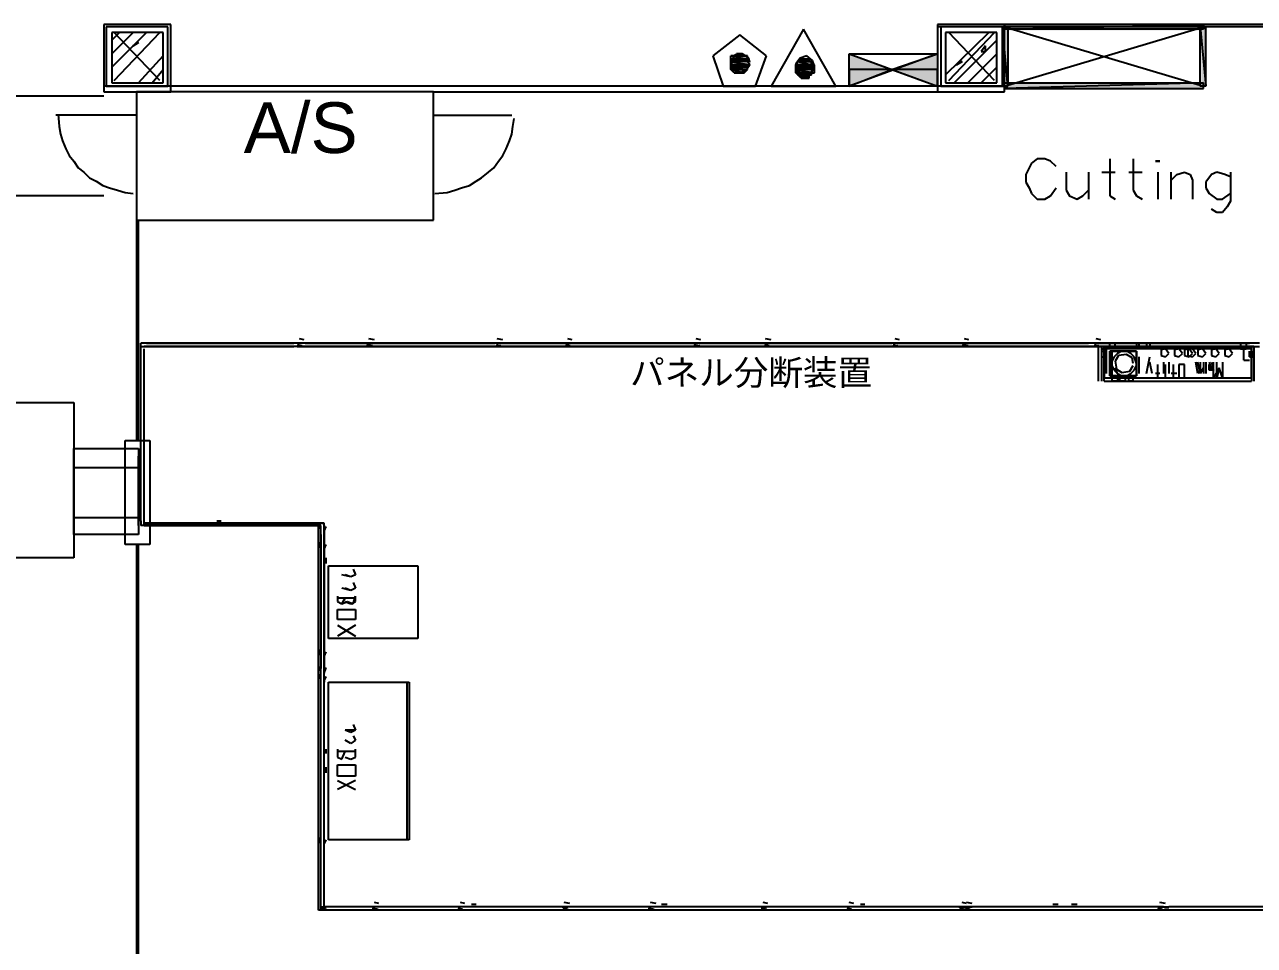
# Model space of a CAD drawing. Header units: millimetres. Extents: x 5 to 415, y 48 to 251.
# Drawn here: x 326.74 to 346.15, y 198.41 to 212.94 of the extents above; entities that cross this region are included whole.
import ezdxf

# ---------------------------------------------------------------- set-up
doc = ezdxf.new("R2010")
doc.units = ezdxf.units.MM
for name, color, linetype in [('H', 7, 'Continuous'), ('P', 7, 'Continuous'), ('T', 7, 'Continuous')]:
    doc.layers.add(name, color=color, linetype=linetype)

msp = doc.modelspace()

# ---------------------------------------------------------------- hatches: boundary and pattern name
at = {"layer": 'H', "linetype": 'Continuous'}
for points in [[(342.177, 211.967), (342.177, 212.901), (342.265, 212.901), (342.265, 211.967), (342.177, 211.967)], [(342.23, 212.848), (342.23, 212.937), (345.352, 212.937), (345.352, 212.848), (342.23, 212.848)], [(345.317, 211.967), (345.317, 212.901), (345.405, 212.901), (345.405, 211.967), (345.317, 211.967)], [(337.908, 212.39), (337.908, 212.425), (338.155, 212.425), (338.155, 212.39), (337.908, 212.39)], [(337.908, 212.337), (337.908, 212.39), (338.155, 212.39), (338.155, 212.337), (337.908, 212.337)], [(337.996, 212.425), (337.996, 212.478), (338.067, 212.478), (338.12, 212.425), (337.996, 212.425)], [(338.967, 212.337), (339.002, 212.39), (339.125, 212.39), (339.125, 212.337), (338.967, 212.337)], [(339.76, 211.967), (339.76, 212.478), (340.448, 212.213), (339.76, 211.967)], [(341.171, 211.967), (340.448, 212.213), (341.171, 212.478), (341.171, 211.967)], [(337.908, 212.302), (337.908, 212.337), (338.155, 212.337), (338.208, 212.302), (337.908, 212.302)], [(337.908, 212.266), (337.908, 212.302), (338.155, 212.302), (338.155, 212.266), (337.908, 212.266)], [(337.908, 212.213), (337.908, 212.266), (338.155, 212.266), (338.155, 212.213), (337.908, 212.213)], [(337.943, 212.178), (337.908, 212.213), (338.155, 212.213), (338.12, 212.178), (337.943, 212.178)], [(338.914, 212.302), (338.967, 212.337), (339.178, 212.337), (339.178, 212.302), (338.914, 212.302)], [(338.914, 212.266), (338.914, 212.302), (339.213, 212.302), (339.213, 212.266), (338.914, 212.266)], [(338.914, 212.213), (338.914, 212.266), (339.213, 212.266), (339.213, 212.213), (338.914, 212.213)], [(338.914, 212.178), (338.914, 212.213), (339.213, 212.213), (339.213, 212.178), (338.914, 212.178)], [(338.967, 212.125), (338.914, 212.178), (339.178, 212.178), (339.178, 212.125), (338.967, 212.125)], [(339.002, 212.09), (338.967, 212.125), (339.125, 212.125), (339.125, 212.09), (339.002, 212.09)], [(342.23, 211.914), (342.23, 212.002), (345.352, 212.002), (345.352, 211.914), (342.23, 211.914)]]:
    msp.add_hatch(color=256, dxfattribs=at).paths.add_polyline_path(points)

# ---------------------------------------------------------------- linework, layer by layer
at = {"layer": 'P'}
for points in [[(327.995, 212.937), (327.995, 211.878)], [(329.053, 212.937), (327.995, 212.937)], [(328.03, 212.901), (328.03, 211.967)], [(329.001, 212.901), (328.03, 212.901)], [(328.119, 212.69), (328.242, 212.813)], [(328.119, 212.478), (328.454, 212.813)], [(328.119, 212.266), (328.665, 212.813)], [(328.93, 212.813), (328.119, 212.813)], [(328.119, 212.813), (328.119, 212.019)], [(328.877, 212.055), (328.154, 212.813)], [(328.154, 212.055), (328.877, 212.813)], [(328.93, 212.019), (328.93, 212.813)], [(329.001, 211.967), (329.001, 212.901)], [(329.053, 211.878), (329.053, 212.937)], [(338.032, 212.778), (337.608, 212.443)], [(338.455, 212.443), (338.032, 212.778)], [(339.037, 212.866), (338.526, 211.967)], [(339.549, 211.967), (339.037, 212.866)], [(341.154, 212.937), (341.154, 211.878)], [(342.212, 212.937), (341.154, 212.937)], [(348.315, 212.937), (341.154, 212.937)], [(348.315, 212.901), (341.154, 212.901)], [(341.207, 212.901), (341.207, 211.967)], [(342.177, 212.901), (341.207, 212.901)], [(341.277, 212.143), (341.965, 212.813)], [(342.089, 212.813), (341.277, 212.813)], [(341.277, 212.813), (341.277, 212.019)], [(342.053, 212.055), (341.33, 212.813)], [(341.33, 212.055), (342.053, 212.813)], [(342.089, 212.019), (342.089, 212.813)], [(342.177, 211.967), (342.177, 212.901)], [(342.265, 211.967), (342.177, 212.901)], [(342.177, 212.901), (342.177, 211.967)], [(342.265, 211.967), (342.177, 212.901)], [(342.177, 212.901), (342.265, 212.901)], [(342.212, 211.878), (342.212, 212.937)], [(342.212, 212.937), (342.212, 212.866)], [(342.212, 212.866), (345.352, 212.937)], [(345.352, 212.937), (342.212, 212.937)], [(342.212, 212.866), (345.352, 212.937)], [(342.212, 212.901), (345.352, 211.967)], [(342.212, 211.967), (345.352, 212.901)], [(345.352, 212.866), (342.212, 212.866)], [(342.265, 212.901), (342.265, 211.967)], [(345.387, 212.901), (345.299, 212.901)], [(345.299, 212.901), (345.387, 211.967)], [(345.299, 212.901), (345.387, 211.967)], [(345.299, 211.967), (345.299, 212.901)], [(345.352, 212.937), (345.352, 212.866)], [(345.387, 211.967), (345.387, 212.901)], [(328.542, 212.654), (328.454, 212.602)], [(328.454, 212.602), (328.542, 212.654)], [(341.418, 212.019), (342.089, 212.69)], [(341.912, 212.602), (341.842, 212.513)], [(341.912, 212.513), (341.912, 212.602)], [(328.542, 212.019), (328.93, 212.443)], [(337.608, 212.443), (337.767, 211.967)], [(337.961, 212.46), (337.891, 212.355)], [(338.155, 212.443), (337.891, 212.443)], [(337.891, 212.443), (337.943, 212.443)], [(338.155, 212.443), (337.891, 212.443)], [(337.891, 212.443), (338.155, 212.39)], [(337.891, 212.443), (338.155, 212.39)], [(337.891, 212.39), (337.891, 212.443)], [(338.155, 212.39), (337.891, 212.39)], [(338.155, 212.39), (337.891, 212.39)], [(337.891, 212.39), (338.155, 212.39)], [(337.891, 212.39), (338.155, 212.39)], [(338.155, 212.39), (337.891, 212.39)], [(338.155, 212.39), (337.891, 212.39)], [(337.891, 212.39), (338.155, 212.355)], [(337.891, 212.39), (338.155, 212.355)], [(337.891, 212.355), (337.891, 212.39)], [(337.979, 212.443), (337.943, 212.443)], [(337.943, 212.443), (338.102, 212.443)], [(338.102, 212.443), (337.943, 212.443)], [(337.943, 212.443), (338.155, 212.443)], [(337.943, 212.443), (338.155, 212.443)], [(338.067, 212.478), (337.961, 212.46)], [(338.032, 212.478), (337.979, 212.478)], [(337.979, 212.478), (338.032, 212.478)], [(338.067, 212.478), (337.979, 212.478)], [(337.979, 212.478), (338.102, 212.443)], [(337.979, 212.478), (338.102, 212.443)], [(337.979, 212.443), (337.979, 212.478)], [(338.102, 212.443), (337.979, 212.443)], [(338.102, 212.443), (337.979, 212.443)], [(337.979, 212.443), (338.102, 212.443)], [(338.102, 212.443), (337.979, 212.443)], [(338.173, 212.408), (338.067, 212.478)], [(338.067, 212.478), (338.067, 212.478)], [(338.067, 212.478), (338.067, 212.478)], [(338.102, 212.443), (338.067, 212.478)], [(338.102, 212.443), (338.102, 212.443)], [(338.155, 212.443), (338.102, 212.443)], [(338.155, 212.39), (338.155, 212.443)], [(338.155, 212.39), (338.155, 212.39)], [(338.155, 212.39), (338.155, 212.39)], [(338.155, 212.355), (338.155, 212.39)], [(338.19, 212.337), (338.173, 212.408)], [(338.279, 211.967), (338.455, 212.443)], [(338.984, 212.408), (338.914, 212.319)], [(338.949, 212.355), (339.002, 212.39)], [(339.09, 212.443), (338.984, 212.408)], [(339.037, 212.39), (339.002, 212.39)], [(339.002, 212.39), (339.037, 212.39)], [(339.125, 212.39), (339.002, 212.39)], [(339.002, 212.39), (339.125, 212.39)], [(339.125, 212.39), (339.002, 212.39)], [(339.002, 212.39), (339.09, 212.39)], [(339.125, 212.39), (339.002, 212.39)], [(339.002, 212.39), (339.125, 212.355)], [(339.002, 212.39), (339.125, 212.355)], [(339.178, 212.372), (339.09, 212.443)], [(339.09, 212.39), (339.09, 212.39)], [(339.09, 212.39), (339.09, 212.39)], [(339.09, 212.39), (339.125, 212.39)], [(339.125, 212.355), (339.125, 212.39)], [(339.213, 212.284), (339.178, 212.372)], [(339.76, 212.478), (340.431, 212.231)], [(339.76, 212.231), (339.76, 212.478)], [(339.76, 211.967), (339.76, 212.478)], [(339.76, 212.478), (341.154, 212.478)], [(339.76, 212.478), (341.154, 211.967)], [(341.154, 212.478), (339.76, 211.967)], [(340.431, 212.231), (341.154, 212.478)], [(341.154, 212.478), (341.154, 212.231)], [(341.154, 212.478), (341.154, 211.967)], [(341.63, 212.019), (342.089, 212.478)], [(341.842, 212.513), (341.912, 212.513)], [(328.754, 212.019), (328.93, 212.231)], [(337.891, 212.355), (337.926, 212.249)], [(338.155, 212.355), (337.891, 212.355)], [(338.155, 212.355), (337.891, 212.355)], [(337.891, 212.355), (338.19, 212.302)], [(337.891, 212.355), (338.19, 212.302)], [(337.891, 212.302), (337.891, 212.355)], [(338.19, 212.302), (337.891, 212.302)], [(338.155, 212.302), (337.891, 212.302)], [(337.891, 212.302), (338.155, 212.302)], [(338.155, 212.302), (337.891, 212.302)], [(337.891, 212.302), (338.19, 212.302)], [(338.155, 212.302), (337.891, 212.302)], [(337.891, 212.302), (338.155, 212.266)], [(337.891, 212.302), (338.155, 212.266)], [(337.891, 212.266), (337.891, 212.302)], [(338.155, 212.266), (337.891, 212.266)], [(338.155, 212.266), (337.891, 212.266)], [(337.891, 212.266), (338.155, 212.231)], [(337.891, 212.266), (338.155, 212.231)], [(337.891, 212.231), (337.891, 212.266)], [(338.155, 212.231), (337.891, 212.231)], [(338.155, 212.231), (337.891, 212.231)], [(337.891, 212.231), (338.155, 212.231)], [(337.891, 212.231), (338.155, 212.231)], [(338.155, 212.231), (337.891, 212.231)], [(338.155, 212.231), (337.891, 212.231)], [(337.891, 212.231), (338.102, 212.178)], [(337.891, 212.231), (338.102, 212.178)], [(337.943, 212.178), (337.891, 212.231)], [(337.926, 212.249), (338.014, 212.178)], [(338.102, 212.178), (337.943, 212.178)], [(338.102, 212.178), (337.943, 212.178)], [(337.943, 212.178), (337.979, 212.178)], [(337.943, 212.178), (338.102, 212.178)], [(338.102, 212.178), (337.943, 212.178)], [(337.979, 212.178), (338.102, 212.178)], [(338.067, 212.178), (337.979, 212.178)], [(337.979, 212.178), (338.067, 212.178)], [(338.067, 212.178), (337.979, 212.178)], [(337.979, 212.178), (338.102, 212.178)], [(338.032, 212.178), (337.979, 212.178)], [(337.979, 212.178), (338.032, 212.178)], [(338.014, 212.178), (338.12, 212.213)], [(338.032, 212.178), (338.067, 212.178)], [(338.067, 212.178), (338.032, 212.178)], [(338.102, 212.178), (338.067, 212.178)], [(338.102, 212.178), (338.155, 212.231)], [(338.102, 212.178), (338.102, 212.178)], [(338.12, 212.213), (338.19, 212.302)], [(338.19, 212.302), (338.155, 212.355)], [(338.19, 212.302), (338.155, 212.302)], [(338.155, 212.266), (338.155, 212.302)], [(338.155, 212.231), (338.155, 212.266)], [(338.155, 212.231), (338.155, 212.231)], [(338.155, 212.231), (338.155, 212.231)], [(338.914, 212.302), (338.949, 212.355)], [(338.914, 212.319), (338.931, 212.213)], [(339.161, 212.302), (338.914, 212.302)], [(339.213, 212.302), (338.914, 212.302)], [(338.914, 212.302), (339.213, 212.302)], [(339.213, 212.302), (338.914, 212.302)], [(338.914, 212.302), (339.161, 212.302)], [(339.213, 212.302), (338.914, 212.302)], [(338.914, 212.302), (339.213, 212.266)], [(338.914, 212.302), (339.213, 212.266)], [(338.914, 212.266), (338.914, 212.302)], [(339.213, 212.266), (338.914, 212.266)], [(339.213, 212.266), (338.914, 212.266)], [(338.914, 212.266), (339.213, 212.266)], [(338.914, 212.266), (339.213, 212.266)], [(339.213, 212.266), (338.914, 212.266)], [(339.213, 212.266), (338.914, 212.266)], [(338.914, 212.266), (339.213, 212.231)], [(338.914, 212.266), (339.213, 212.231)], [(338.914, 212.231), (338.914, 212.266)], [(339.213, 212.231), (338.914, 212.231)], [(339.213, 212.231), (338.914, 212.231)], [(338.914, 212.231), (339.213, 212.178)], [(338.914, 212.231), (339.213, 212.178)], [(338.914, 212.178), (338.914, 212.231)], [(339.213, 212.178), (338.914, 212.178)], [(339.161, 212.178), (338.914, 212.178)], [(338.914, 212.178), (339.161, 212.178)], [(339.161, 212.178), (338.914, 212.178)], [(338.914, 212.178), (339.213, 212.178)], [(339.161, 212.178), (338.914, 212.178)], [(338.914, 212.178), (339.161, 212.143)], [(338.914, 212.178), (339.161, 212.143)], [(338.949, 212.143), (338.914, 212.178)], [(338.931, 212.213), (339.037, 212.143)], [(339.125, 212.355), (338.949, 212.355)], [(339.161, 212.355), (338.949, 212.355)], [(338.949, 212.355), (339.161, 212.355)], [(339.161, 212.355), (338.949, 212.355)], [(338.949, 212.355), (339.125, 212.355)], [(339.161, 212.355), (338.949, 212.355)], [(338.949, 212.355), (339.161, 212.302)], [(338.949, 212.355), (339.161, 212.302)], [(339.125, 212.355), (339.161, 212.355)], [(339.143, 212.161), (339.213, 212.266)], [(339.161, 212.302), (339.161, 212.355)], [(339.161, 212.302), (339.213, 212.302)], [(339.213, 212.178), (339.161, 212.178)], [(339.161, 212.143), (339.161, 212.178)], [(339.213, 212.266), (339.213, 212.302)], [(339.213, 212.266), (339.213, 212.266)], [(339.213, 212.266), (339.213, 212.266)], [(339.213, 212.231), (339.213, 212.266)], [(339.213, 212.178), (339.213, 212.231)], [(340.431, 212.231), (339.76, 212.231)], [(340.431, 212.231), (339.76, 212.231)], [(339.76, 212.231), (339.76, 211.967)], [(339.76, 211.967), (340.431, 212.231)], [(341.154, 212.231), (340.431, 212.231)], [(341.154, 212.231), (340.431, 212.231)], [(340.431, 212.231), (341.154, 211.967)], [(341.154, 211.967), (341.154, 212.231)], [(341.542, 212.355), (341.454, 212.302)], [(341.454, 212.302), (341.542, 212.355)], [(341.842, 212.019), (342.089, 212.266)], [(328.119, 212.019), (328.93, 212.019)], [(339.161, 212.143), (338.949, 212.143)], [(339.125, 212.143), (338.949, 212.143)], [(338.949, 212.143), (339.125, 212.143)], [(339.125, 212.143), (338.949, 212.143)], [(338.949, 212.143), (339.161, 212.143)], [(339.125, 212.143), (338.949, 212.143)], [(338.949, 212.143), (339.125, 212.09)], [(338.949, 212.143), (339.125, 212.09)], [(339.002, 212.09), (338.949, 212.143)], [(339.125, 212.09), (339.002, 212.09)], [(339.09, 212.09), (339.002, 212.09)], [(339.002, 212.09), (339.09, 212.09)], [(339.09, 212.09), (339.002, 212.09)], [(339.002, 212.09), (339.125, 212.09)], [(339.09, 212.09), (339.002, 212.09)], [(339.002, 212.09), (339.09, 212.09)], [(339.002, 212.09), (339.09, 212.09)], [(339.037, 212.09), (339.002, 212.09)], [(339.037, 212.143), (339.143, 212.161)], [(339.09, 212.09), (339.037, 212.09)], [(339.125, 212.09), (339.09, 212.09)], [(339.09, 212.09), (339.09, 212.09)], [(339.161, 212.143), (339.125, 212.143)], [(339.125, 212.09), (339.125, 212.143)], [(341.277, 212.019), (342.089, 212.019)], [(345.352, 212.019), (342.212, 211.931)], [(345.352, 212.019), (342.212, 211.931)], [(342.212, 211.931), (342.212, 212.019)], [(342.212, 212.019), (345.352, 212.019)], [(345.352, 211.931), (345.352, 212.019)], [(327.995, 211.808), (115.094, 211.808)], [(327.995, 211.967), (327.995, 211.878)], [(342.212, 211.967), (327.995, 211.967)], [(327.995, 211.878), (328.507, 211.878)], [(327.995, 211.878), (329.053, 211.878)], [(328.03, 211.967), (329.001, 211.967)], [(333.199, 211.878), (328.507, 211.878)], [(328.507, 211.878), (328.507, 209.85)], [(333.199, 211.878), (328.507, 211.878)], [(328.507, 211.878), (328.507, 209.85)], [(329.053, 211.878), (329.053, 211.967)], [(333.199, 211.878), (342.212, 211.878)], [(333.199, 209.85), (333.199, 211.878)], [(333.199, 209.85), (333.199, 211.878)], [(337.767, 211.967), (338.279, 211.967)], [(338.526, 211.967), (339.549, 211.967)], [(341.154, 211.967), (339.76, 211.967)], [(341.154, 211.878), (342.212, 211.878)], [(341.207, 211.967), (342.177, 211.967)], [(342.177, 211.967), (342.265, 211.967)], [(342.212, 211.931), (345.352, 211.931)], [(345.387, 211.967), (345.299, 211.967)], [(328.507, 211.508), (327.237, 211.508)], [(327.272, 211.526), (327.29, 211.332)], [(333.199, 211.508), (334.433, 211.508)], [(334.451, 211.332), (334.469, 211.455)], [(327.29, 211.332), (327.307, 211.208)], [(327.307, 211.208), (327.343, 211.102)], [(334.398, 211.102), (334.433, 211.208)], [(334.433, 211.208), (334.451, 211.332)], [(327.343, 211.102), (327.395, 210.979)], [(334.345, 210.979), (334.398, 211.102)], [(327.395, 210.979), (327.448, 210.873)], [(327.448, 210.873), (327.519, 210.785)], [(334.222, 210.785), (334.292, 210.873)], [(334.292, 210.873), (334.345, 210.979)], [(342.724, 210.82), (342.635, 210.749)], [(342.847, 210.82), (342.724, 210.82)], [(342.935, 210.785), (342.847, 210.82)], [(343.87, 210.82), (343.87, 210.326)], [(344.241, 210.82), (344.241, 210.326)], [(327.519, 210.785), (327.589, 210.679)], [(327.589, 210.679), (327.678, 210.608)], [(334.063, 210.608), (334.151, 210.679)], [(334.151, 210.679), (334.222, 210.785)], [(342.635, 210.749), (342.547, 210.573)], [(343.023, 210.697), (342.935, 210.785)], [(344.593, 210.785), (344.664, 210.785)], [(344.664, 210.785), (344.593, 210.785)], [(327.678, 210.608), (327.766, 210.52)], [(327.766, 210.52), (327.872, 210.467)], [(327.872, 210.467), (327.978, 210.397)], [(333.763, 210.397), (333.869, 210.467)], [(333.869, 210.467), (333.957, 210.52)], [(333.957, 210.52), (334.063, 210.608)], [(342.547, 210.573), (342.547, 210.45)], [(342.547, 210.45), (342.6, 210.361)], [(343.182, 210.608), (343.182, 210.326)], [(343.535, 210.608), (343.535, 210.185)], [(343.747, 210.608), (343.958, 210.608)], [(344.17, 210.608), (344.382, 210.608)], [(344.629, 210.608), (344.629, 210.185)], [(344.84, 210.185), (344.84, 210.608)], [(344.84, 210.485), (344.928, 210.573)], [(344.928, 210.573), (345.052, 210.608)], [(345.052, 210.608), (345.14, 210.573)], [(345.14, 210.573), (345.175, 210.485)], [(345.175, 210.485), (345.175, 210.185)], [(345.475, 210.573), (345.387, 210.45)], [(345.387, 210.45), (345.387, 210.361)], [(345.563, 210.608), (345.475, 210.573)], [(345.687, 210.573), (345.563, 210.608)], [(345.775, 210.538), (345.687, 210.573)], [(345.775, 210.608), (345.775, 210.15)], [(327.995, 210.238), (288.502, 210.238)], [(327.978, 210.397), (328.083, 210.361)], [(328.083, 210.361), (328.207, 210.326)], [(328.207, 210.326), (328.33, 210.291)], [(328.33, 210.291), (328.454, 210.273)], [(333.216, 210.273), (333.41, 210.291)], [(333.41, 210.291), (333.534, 210.326)], [(333.534, 210.326), (333.64, 210.361)], [(333.64, 210.361), (333.763, 210.397)], [(342.6, 210.361), (342.635, 210.273)], [(342.635, 210.273), (342.724, 210.185)], [(342.847, 210.185), (342.935, 210.238)], [(342.935, 210.238), (343.023, 210.361)], [(343.182, 210.326), (343.235, 210.238)], [(343.235, 210.238), (343.359, 210.185)], [(343.359, 210.185), (343.447, 210.238)], [(343.447, 210.238), (343.535, 210.326)], [(343.87, 210.326), (343.87, 210.238)], [(343.87, 210.238), (343.958, 210.185)], [(344.241, 210.326), (344.293, 210.238)], [(344.293, 210.238), (344.382, 210.185)], [(345.387, 210.361), (345.44, 210.273)], [(345.44, 210.273), (345.563, 210.185)], [(345.652, 210.185), (345.775, 210.273)], [(342.724, 210.185), (342.847, 210.185)], [(345.563, 210.185), (345.652, 210.185)], [(345.722, 210.062), (345.652, 209.973)], [(345.775, 210.15), (345.722, 210.062)], [(328.507, 209.85), (328.507, 206.375)], [(328.507, 209.85), (333.199, 209.85)], [(328.507, 209.85), (333.199, 209.85)], [(328.542, 206.375), (328.542, 209.85)], [(345.563, 209.973), (345.475, 210.026)], [(345.652, 209.973), (345.563, 209.973)], [(344.717, 207.91), (328.577, 207.91)], [(328.665, 207.91), (328.577, 207.91)], [(328.577, 207.821), (328.577, 207.91)], [(328.665, 207.91), (330.994, 207.91)], [(331.17, 207.91), (331.047, 207.91)], [(331.153, 207.963), (331.082, 207.98)], [(331.17, 207.91), (334.169, 207.91)], [(332.264, 207.963), (332.176, 207.98)], [(334.257, 207.91), (334.169, 207.91)], [(334.292, 207.963), (334.204, 207.98)], [(334.257, 207.91), (337.308, 207.91)], [(335.386, 207.963), (335.315, 207.98)], [(337.397, 207.91), (337.308, 207.91)], [(337.414, 207.963), (337.344, 207.98)], [(337.397, 207.91), (340.431, 207.91)], [(338.526, 207.963), (338.437, 207.98)], [(340.519, 207.91), (340.431, 207.91)], [(340.554, 207.963), (340.483, 207.98)], [(340.519, 207.91), (343.535, 207.91)], [(341.648, 207.963), (341.577, 207.98)], [(343.606, 207.91), (343.535, 207.91)], [(343.694, 207.91), (343.606, 207.91)], [(343.729, 207.963), (343.658, 207.98)], [(343.694, 207.91), (346.075, 207.91)], [(346.146, 207.91), (343.747, 207.91)], [(346.146, 207.91), (343.747, 207.91)], [(346.146, 207.91), (343.747, 207.91)], [(346.146, 207.91), (343.747, 207.91)], [(343.817, 207.91), (344.382, 207.91)], [(343.817, 207.91), (344.382, 207.91)], [(343.817, 207.91), (343.905, 207.91)], [(343.817, 207.91), (344.382, 207.91)], [(343.817, 207.91), (344.382, 207.91)], [(343.87, 207.821), (343.87, 207.91)], [(343.87, 207.821), (343.87, 207.91)], [(343.958, 207.91), (343.87, 207.91)], [(343.87, 207.821), (343.87, 207.91)], [(343.87, 207.821), (343.87, 207.91)], [(343.958, 207.91), (343.87, 207.91)], [(343.958, 207.91), (343.87, 207.91)], [(343.905, 207.91), (343.994, 207.91)], [(343.905, 207.91), (343.994, 207.91)], [(343.958, 207.821), (343.958, 207.91)], [(343.958, 207.821), (343.958, 207.91)], [(344.082, 207.91), (343.958, 207.91)], [(344.082, 207.91), (343.958, 207.91)], [(343.958, 207.821), (343.958, 207.91)], [(343.958, 207.821), (343.958, 207.91)], [(344.082, 207.91), (343.958, 207.91)], [(344.082, 207.91), (343.958, 207.91)], [(344.029, 207.91), (343.958, 207.91)], [(343.994, 207.91), (344.082, 207.91)], [(343.994, 207.91), (344.082, 207.91)], [(344.117, 207.91), (344.029, 207.91)], [(344.082, 207.91), (344.17, 207.91)], [(344.082, 207.91), (344.17, 207.91)], [(344.293, 207.91), (344.117, 207.91)], [(344.293, 207.91), (344.117, 207.91)], [(344.293, 207.91), (344.117, 207.91)], [(344.293, 207.91), (344.117, 207.91)], [(344.205, 207.91), (344.117, 207.91)], [(344.17, 207.91), (344.241, 207.91)], [(344.17, 207.91), (344.241, 207.91)], [(344.293, 207.91), (344.205, 207.91)], [(344.293, 207.91), (344.205, 207.91)], [(344.241, 207.91), (344.329, 207.91)], [(344.241, 207.91), (344.329, 207.91)], [(344.293, 207.91), (344.293, 207.821)], [(344.293, 207.91), (344.293, 207.821)], [(344.382, 207.91), (344.293, 207.91)], [(344.293, 207.91), (344.293, 207.821)], [(344.293, 207.91), (344.293, 207.821)], [(344.382, 207.91), (344.293, 207.91)], [(344.329, 207.91), (344.329, 207.821)], [(344.329, 207.91), (344.329, 207.821)], [(344.329, 207.91), (344.329, 207.821)], [(344.329, 207.91), (344.329, 207.821)], [(344.505, 207.91), (344.417, 207.91)], [(344.505, 207.91), (344.417, 207.91)], [(344.505, 207.91), (344.417, 207.91)], [(344.505, 207.91), (344.417, 207.91)], [(344.505, 207.91), (344.417, 207.91)], [(344.417, 207.91), (344.505, 207.91)], [(344.452, 207.91), (344.452, 207.821)], [(344.452, 207.91), (344.452, 207.821)], [(344.452, 207.91), (344.452, 207.821)], [(344.452, 207.91), (344.452, 207.821)], [(345.934, 207.91), (344.505, 207.91)], [(344.505, 207.91), (344.505, 207.821)], [(344.505, 207.91), (344.505, 207.821)], [(345.934, 207.91), (344.505, 207.91)], [(344.505, 207.91), (344.505, 207.821)], [(344.505, 207.91), (344.505, 207.821)], [(345.934, 207.91), (346.075, 207.91)], [(345.934, 207.91), (346.075, 207.91)], [(345.934, 207.91), (345.934, 207.821)], [(345.934, 207.91), (345.934, 207.821)], [(345.934, 207.91), (346.075, 207.91)], [(345.934, 207.91), (346.075, 207.91)], [(345.934, 207.91), (345.934, 207.821)], [(345.934, 207.91), (345.934, 207.821)], [(346.075, 207.91), (345.987, 207.91)], [(345.987, 207.91), (346.075, 207.91)], [(346.075, 207.91), (345.987, 207.91)], [(345.987, 207.91), (346.075, 207.91)], [(346.022, 207.91), (346.022, 207.821)], [(346.022, 207.91), (346.022, 207.821)], [(346.022, 207.91), (346.022, 207.821)], [(346.022, 207.91), (346.022, 207.821)], [(346.146, 207.91), (346.075, 207.91)], [(346.234, 207.91), (346.146, 207.91)], [(328.577, 207.857), (328.665, 207.857)], [(328.577, 205.105), (328.577, 207.821)], [(344.717, 207.857), (328.63, 207.857)], [(328.63, 205.105), (328.63, 207.821)], [(328.665, 207.857), (330.994, 207.857)], [(331.047, 207.892), (331.117, 207.874)], [(331.047, 207.857), (331.17, 207.857)], [(331.17, 207.857), (334.169, 207.857)], [(332.14, 207.892), (332.228, 207.874)], [(334.169, 207.857), (334.257, 207.857)], [(334.186, 207.892), (334.257, 207.874)], [(334.257, 207.857), (337.308, 207.857)], [(335.28, 207.892), (335.351, 207.874)], [(337.308, 207.892), (337.397, 207.874)], [(337.308, 207.857), (337.397, 207.857)], [(337.397, 207.857), (340.431, 207.857)], [(338.42, 207.892), (338.49, 207.874)], [(340.431, 207.857), (340.519, 207.857)], [(340.448, 207.892), (340.519, 207.874)], [(340.519, 207.857), (343.535, 207.857)], [(341.542, 207.892), (341.63, 207.874)], [(343.535, 207.857), (343.606, 207.857)], [(343.606, 207.857), (343.694, 207.857)], [(343.623, 207.892), (343.694, 207.874)], [(343.694, 207.857), (346.075, 207.857)], [(343.694, 207.31), (343.694, 207.857)], [(343.747, 207.31), (343.747, 207.857)], [(343.747, 207.31), (343.747, 207.857)], [(343.747, 207.31), (343.747, 207.857)], [(343.747, 207.31), (343.747, 207.857)], [(343.747, 207.31), (343.747, 207.857)], [(343.747, 207.31), (343.747, 207.857)], [(346.146, 207.857), (343.747, 207.857)], [(343.747, 207.31), (343.747, 207.857)], [(343.747, 207.31), (343.747, 207.857)], [(343.747, 207.31), (343.747, 207.857)], [(343.747, 207.31), (343.747, 207.857)], [(343.747, 207.31), (343.747, 207.857)], [(346.146, 207.857), (343.747, 207.857)], [(343.747, 207.821), (343.817, 207.821)], [(343.747, 207.821), (343.817, 207.821)], [(343.747, 207.821), (343.817, 207.821)], [(343.747, 207.821), (343.817, 207.821)], [(343.747, 207.821), (343.817, 207.821)], [(343.747, 207.821), (343.817, 207.821)], [(343.747, 207.821), (343.817, 207.821)], [(343.747, 207.821), (343.817, 207.821)], [(343.747, 207.786), (343.817, 207.786)], [(343.747, 207.786), (343.817, 207.786)], [(343.747, 207.698), (343.747, 207.786)], [(343.747, 207.786), (343.817, 207.786)], [(343.747, 207.786), (343.817, 207.786)], [(343.747, 207.698), (343.747, 207.786)], [(343.782, 207.31), (343.782, 207.857)], [(346.11, 207.857), (343.782, 207.857)], [(346.11, 207.857), (343.782, 207.857)], [(346.11, 207.857), (343.782, 207.857)], [(346.11, 207.857), (343.782, 207.857)], [(343.782, 207.31), (343.782, 207.857)], [(346.11, 207.857), (343.782, 207.857)], [(346.11, 207.857), (343.782, 207.857)], [(346.11, 207.857), (343.782, 207.857)], [(346.11, 207.857), (343.782, 207.857)], [(343.782, 207.363), (343.782, 207.821)], [(346.11, 207.821), (343.782, 207.821)], [(346.11, 207.821), (343.782, 207.821)], [(346.11, 207.821), (343.782, 207.821)], [(346.11, 207.821), (343.782, 207.821)], [(346.11, 207.821), (343.782, 207.821)], [(343.782, 207.821), (343.782, 207.363)], [(343.782, 207.363), (343.782, 207.821)], [(346.11, 207.821), (343.782, 207.821)], [(346.11, 207.821), (343.782, 207.821)], [(346.11, 207.821), (343.782, 207.821)], [(346.11, 207.821), (343.782, 207.821)], [(346.11, 207.821), (343.782, 207.821)], [(343.782, 207.821), (343.782, 207.363)], [(343.817, 207.821), (343.817, 207.698)], [(343.958, 207.821), (343.817, 207.821)], [(343.817, 207.821), (343.817, 207.698)], [(343.958, 207.821), (343.817, 207.821)], [(343.817, 207.821), (343.817, 207.698)], [(343.958, 207.821), (343.817, 207.821)], [(343.817, 207.821), (343.817, 207.698)], [(343.958, 207.821), (343.817, 207.821)], [(343.817, 207.698), (343.817, 207.786)], [(343.817, 207.698), (343.817, 207.786)], [(343.958, 207.821), (343.87, 207.821)], [(343.958, 207.821), (343.87, 207.821)], [(343.87, 207.398), (343.87, 207.786)], [(344.293, 207.786), (343.87, 207.786)], [(343.87, 207.786), (344.293, 207.786)], [(343.87, 207.786), (343.87, 207.398)], [(343.87, 207.398), (343.87, 207.786)], [(344.293, 207.786), (343.905, 207.786)], [(343.905, 207.786), (344.293, 207.786)], [(343.905, 207.786), (343.905, 207.398)], [(343.994, 207.751), (343.941, 207.698)], [(343.994, 207.751), (343.941, 207.698)], [(343.958, 207.857), (344.293, 207.857)], [(344.293, 207.857), (343.958, 207.857)], [(344.293, 207.857), (343.958, 207.857)], [(343.958, 207.857), (344.293, 207.857)], [(344.293, 207.857), (343.958, 207.857)], [(344.293, 207.857), (343.958, 207.857)], [(344.011, 207.716), (343.958, 207.627)], [(344.011, 207.716), (343.958, 207.627)], [(344.011, 207.716), (343.958, 207.627)], [(344.011, 207.716), (343.958, 207.627)], [(344.011, 207.716), (343.958, 207.627)], [(344.011, 207.716), (343.958, 207.627)], [(344.011, 207.716), (343.958, 207.627)], [(344.011, 207.716), (343.958, 207.627)], [(344.011, 207.716), (343.958, 207.627)], [(344.011, 207.716), (343.958, 207.627)], [(344.011, 207.716), (343.958, 207.627)], [(344.011, 207.716), (343.958, 207.627)], [(344.064, 207.786), (343.994, 207.751)], [(344.064, 207.786), (343.994, 207.751)], [(344.135, 207.733), (344.011, 207.716)], [(344.135, 207.733), (344.011, 207.716)], [(344.135, 207.733), (344.011, 207.716)], [(344.135, 207.733), (344.011, 207.716)], [(344.135, 207.733), (344.011, 207.716)], [(344.135, 207.733), (344.011, 207.716)], [(344.135, 207.733), (344.011, 207.716)], [(344.135, 207.733), (344.011, 207.716)], [(344.135, 207.733), (344.011, 207.716)], [(344.135, 207.733), (344.011, 207.716)], [(344.135, 207.733), (344.011, 207.716)], [(344.135, 207.733), (344.011, 207.716)], [(344.135, 207.786), (344.064, 207.786)], [(344.135, 207.786), (344.064, 207.786)], [(344.205, 207.751), (344.135, 207.786)], [(344.205, 207.751), (344.135, 207.786)], [(344.223, 207.68), (344.135, 207.733)], [(344.223, 207.68), (344.135, 207.733)], [(344.223, 207.68), (344.135, 207.733)], [(344.223, 207.68), (344.135, 207.733)], [(344.223, 207.68), (344.135, 207.733)], [(344.223, 207.68), (344.135, 207.733)], [(344.223, 207.68), (344.135, 207.733)], [(344.223, 207.68), (344.135, 207.733)], [(344.223, 207.68), (344.135, 207.733)], [(344.223, 207.68), (344.135, 207.733)], [(344.223, 207.68), (344.135, 207.733)], [(344.223, 207.68), (344.135, 207.733)], [(344.258, 207.698), (344.205, 207.751)], [(344.258, 207.698), (344.205, 207.751)], [(344.382, 207.821), (344.293, 207.821)], [(344.382, 207.821), (344.293, 207.821)], [(344.382, 207.821), (344.293, 207.821)], [(344.382, 207.821), (344.293, 207.821)], [(344.293, 207.398), (344.293, 207.786)], [(344.293, 207.786), (344.293, 207.398)], [(344.293, 207.398), (344.293, 207.786)], [(344.293, 207.786), (344.293, 207.398)], [(344.505, 207.821), (344.417, 207.821)], [(344.505, 207.821), (344.417, 207.821)], [(344.505, 207.821), (344.417, 207.821)], [(344.505, 207.821), (344.417, 207.821)], [(344.752, 207.821), (344.682, 207.804)], [(344.752, 207.821), (344.682, 207.804)], [(344.752, 207.821), (344.682, 207.804)], [(344.752, 207.821), (344.682, 207.804)], [(344.682, 207.804), (344.682, 207.716)], [(344.682, 207.804), (344.682, 207.716)], [(344.682, 207.804), (344.682, 207.716)], [(344.682, 207.804), (344.682, 207.716)], [(344.682, 207.716), (344.752, 207.698)], [(344.682, 207.716), (344.752, 207.698)], [(344.682, 207.716), (344.752, 207.698)], [(344.682, 207.716), (344.752, 207.698)], [(344.805, 207.751), (344.752, 207.821)], [(344.805, 207.751), (344.752, 207.821)], [(344.805, 207.751), (344.752, 207.821)], [(344.805, 207.751), (344.752, 207.821)], [(344.752, 207.698), (344.805, 207.751)], [(344.752, 207.698), (344.805, 207.751)], [(344.752, 207.698), (344.805, 207.751)], [(344.752, 207.698), (344.805, 207.751)], [(344.964, 207.821), (344.893, 207.804)], [(344.964, 207.821), (344.893, 207.804)], [(344.964, 207.821), (344.893, 207.804)], [(344.964, 207.821), (344.893, 207.804)], [(344.893, 207.804), (344.893, 207.716)], [(344.893, 207.804), (344.893, 207.716)], [(344.893, 207.804), (344.893, 207.716)], [(344.893, 207.804), (344.893, 207.716)], [(344.893, 207.716), (344.964, 207.698)], [(344.893, 207.716), (344.964, 207.698)], [(344.893, 207.716), (344.964, 207.698)], [(344.893, 207.716), (344.964, 207.698)], [(345.017, 207.751), (344.964, 207.821)], [(345.017, 207.751), (344.964, 207.821)], [(345.017, 207.751), (344.964, 207.821)], [(345.017, 207.751), (344.964, 207.821)], [(344.964, 207.698), (345.017, 207.751)], [(344.964, 207.698), (345.017, 207.751)], [(344.964, 207.698), (345.017, 207.751)], [(344.964, 207.698), (345.017, 207.751)], [(345.123, 207.821), (345.052, 207.804)], [(345.123, 207.821), (345.052, 207.804)], [(345.052, 207.804), (345.052, 207.716)], [(345.052, 207.804), (345.052, 207.716)], [(345.052, 207.716), (345.123, 207.698)], [(345.052, 207.716), (345.123, 207.698)], [(345.175, 207.821), (345.105, 207.804)], [(345.175, 207.821), (345.105, 207.804)], [(345.105, 207.804), (345.105, 207.716)], [(345.105, 207.804), (345.105, 207.716)], [(345.105, 207.716), (345.175, 207.698)], [(345.105, 207.716), (345.175, 207.698)], [(345.175, 207.751), (345.123, 207.821)], [(345.175, 207.751), (345.123, 207.821)], [(345.123, 207.698), (345.175, 207.751)], [(345.123, 207.698), (345.175, 207.751)], [(345.228, 207.751), (345.175, 207.821)], [(345.228, 207.751), (345.175, 207.821)], [(345.175, 207.698), (345.228, 207.751)], [(345.175, 207.698), (345.228, 207.751)], [(345.334, 207.821), (345.264, 207.804)], [(345.334, 207.821), (345.264, 207.804)], [(345.264, 207.804), (345.264, 207.716)], [(345.264, 207.804), (345.264, 207.716)], [(345.264, 207.716), (345.334, 207.698)], [(345.264, 207.716), (345.334, 207.698)], [(345.387, 207.751), (345.334, 207.821)], [(345.387, 207.751), (345.334, 207.821)], [(345.334, 207.698), (345.387, 207.751)], [(345.334, 207.698), (345.387, 207.751)], [(345.546, 207.821), (345.475, 207.804)], [(345.546, 207.821), (345.475, 207.804)], [(345.546, 207.821), (345.475, 207.804)], [(345.546, 207.821), (345.475, 207.804)], [(345.475, 207.804), (345.475, 207.716)], [(345.475, 207.804), (345.475, 207.716)], [(345.475, 207.804), (345.475, 207.716)], [(345.475, 207.804), (345.475, 207.716)], [(345.475, 207.716), (345.546, 207.698)], [(345.475, 207.716), (345.546, 207.698)], [(345.475, 207.716), (345.546, 207.698)], [(345.475, 207.716), (345.546, 207.698)], [(345.599, 207.751), (345.546, 207.821)], [(345.599, 207.751), (345.546, 207.821)], [(345.599, 207.751), (345.546, 207.821)], [(345.599, 207.751), (345.546, 207.821)], [(345.546, 207.698), (345.599, 207.751)], [(345.546, 207.698), (345.599, 207.751)], [(345.546, 207.698), (345.599, 207.751)], [(345.546, 207.698), (345.599, 207.751)], [(345.758, 207.821), (345.687, 207.804)], [(345.758, 207.821), (345.687, 207.804)], [(345.758, 207.821), (345.687, 207.804)], [(345.758, 207.821), (345.687, 207.804)], [(345.687, 207.804), (345.687, 207.716)], [(345.687, 207.804), (345.687, 207.716)], [(345.687, 207.804), (345.687, 207.716)], [(345.687, 207.804), (345.687, 207.716)], [(345.687, 207.716), (345.758, 207.698)], [(345.687, 207.716), (345.758, 207.698)], [(345.687, 207.716), (345.758, 207.698)], [(345.687, 207.716), (345.758, 207.698)], [(345.81, 207.751), (345.758, 207.821)], [(345.81, 207.751), (345.758, 207.821)], [(345.81, 207.751), (345.758, 207.821)], [(345.81, 207.751), (345.758, 207.821)], [(345.758, 207.698), (345.81, 207.751)], [(345.758, 207.698), (345.81, 207.751)], [(345.758, 207.698), (345.81, 207.751)], [(345.758, 207.698), (345.81, 207.751)], [(346.022, 207.821), (345.934, 207.821)], [(345.934, 207.821), (346.022, 207.821)], [(346.075, 207.821), (345.934, 207.821)], [(346.075, 207.821), (345.934, 207.821)], [(346.022, 207.821), (345.934, 207.821)], [(345.934, 207.821), (346.022, 207.821)], [(346.075, 207.821), (345.934, 207.821)], [(346.075, 207.821), (345.934, 207.821)], [(345.987, 207.645), (345.987, 207.821)], [(345.987, 207.645), (345.987, 207.821)], [(346.075, 207.857), (346.146, 207.857)], [(346.075, 207.698), (346.075, 207.786)], [(346.075, 207.698), (346.075, 207.786)], [(346.075, 207.698), (346.075, 207.786)], [(346.075, 207.698), (346.075, 207.786)], [(346.11, 207.857), (346.11, 207.31)], [(346.11, 207.857), (346.11, 207.31)], [(346.11, 207.821), (346.11, 207.363)], [(346.11, 207.363), (346.11, 207.821)], [(346.11, 207.821), (346.11, 207.363)], [(346.11, 207.363), (346.11, 207.821)], [(346.146, 207.857), (346.146, 207.31)], [(346.146, 207.857), (346.146, 207.31)], [(346.146, 207.857), (346.146, 207.31)], [(346.146, 207.857), (346.146, 207.31)], [(346.146, 207.857), (346.146, 207.31)], [(346.146, 207.857), (346.146, 207.31)], [(346.146, 207.857), (346.234, 207.857)], [(346.146, 207.857), (346.146, 207.31)], [(346.146, 207.857), (346.146, 207.31)], [(346.146, 207.857), (346.146, 207.31)], [(346.146, 207.857), (346.146, 207.31)], [(346.146, 207.857), (346.146, 207.31)], [(346.146, 207.857), (346.146, 207.31)], [(346.146, 207.698), (346.146, 207.786)], [(346.146, 207.698), (346.146, 207.786)], [(343.747, 207.698), (343.817, 207.698)], [(343.747, 207.698), (343.817, 207.698)], [(343.747, 207.698), (343.817, 207.698)], [(343.747, 207.698), (343.817, 207.698)], [(343.817, 207.698), (343.817, 207.433)], [(343.817, 207.698), (343.817, 207.433)], [(343.87, 207.698), (343.87, 207.433)], [(343.87, 207.698), (343.87, 207.433)], [(343.941, 207.698), (343.905, 207.627)], [(343.941, 207.698), (343.905, 207.627)], [(343.905, 207.627), (343.905, 207.557)], [(343.905, 207.627), (343.905, 207.557)], [(343.905, 207.557), (343.941, 207.486)], [(343.905, 207.557), (343.941, 207.486)], [(343.958, 207.627), (343.976, 207.504)], [(343.958, 207.627), (343.976, 207.504)], [(343.958, 207.627), (343.976, 207.504)], [(343.958, 207.627), (343.976, 207.504)], [(343.958, 207.627), (343.976, 207.504)], [(343.958, 207.627), (343.976, 207.504)], [(343.958, 207.627), (343.976, 207.504)], [(343.958, 207.627), (343.976, 207.504)], [(343.958, 207.627), (343.976, 207.504)], [(343.958, 207.627), (343.976, 207.504)], [(343.958, 207.627), (343.976, 207.504)], [(343.958, 207.627), (343.976, 207.504)], [(343.994, 207.433), (343.958, 207.522)], [(343.994, 207.433), (343.958, 207.522)], [(344.188, 207.469), (344.241, 207.557)], [(344.188, 207.469), (344.241, 207.557)], [(344.188, 207.469), (344.241, 207.557)], [(344.188, 207.469), (344.241, 207.557)], [(344.188, 207.469), (344.241, 207.557)], [(344.188, 207.469), (344.241, 207.557)], [(344.188, 207.469), (344.241, 207.557)], [(344.188, 207.469), (344.241, 207.557)], [(344.188, 207.469), (344.241, 207.557)], [(344.188, 207.469), (344.241, 207.557)], [(344.188, 207.469), (344.241, 207.557)], [(344.188, 207.469), (344.241, 207.557)], [(344.241, 207.592), (344.223, 207.68)], [(344.241, 207.592), (344.223, 207.68)], [(344.241, 207.592), (344.223, 207.68)], [(344.241, 207.592), (344.223, 207.68)], [(344.241, 207.592), (344.223, 207.68)], [(344.241, 207.592), (344.223, 207.68)], [(344.241, 207.592), (344.223, 207.68)], [(344.241, 207.592), (344.223, 207.68)], [(344.241, 207.592), (344.223, 207.68)], [(344.241, 207.592), (344.223, 207.68)], [(344.241, 207.592), (344.223, 207.68)], [(344.241, 207.592), (344.223, 207.68)], [(344.293, 207.592), (344.258, 207.698)], [(344.293, 207.592), (344.258, 207.698)], [(344.258, 207.486), (344.293, 207.557)], [(344.258, 207.486), (344.293, 207.557)], [(344.293, 207.698), (344.293, 207.433)], [(344.293, 207.698), (344.293, 207.433)], [(344.329, 207.698), (344.329, 207.433)], [(344.329, 207.698), (344.329, 207.433)], [(344.452, 207.433), (344.505, 207.698)], [(344.452, 207.433), (344.505, 207.698)], [(344.54, 207.433), (344.505, 207.61)], [(344.54, 207.433), (344.505, 207.61)], [(344.629, 207.363), (344.629, 207.574)], [(344.629, 207.363), (344.629, 207.574)], [(344.717, 207.61), (344.717, 207.433)], [(344.717, 207.61), (344.717, 207.433)], [(344.752, 207.363), (344.752, 207.574)], [(344.752, 207.363), (344.752, 207.574)], [(344.805, 207.61), (344.805, 207.433)], [(344.805, 207.61), (344.805, 207.433)], [(344.876, 207.363), (344.876, 207.574)], [(344.876, 207.363), (344.876, 207.574)], [(345.052, 207.574), (344.964, 207.574)], [(344.964, 207.574), (344.964, 207.363)], [(345.052, 207.574), (344.964, 207.574)], [(344.964, 207.574), (344.964, 207.363)], [(345.052, 207.363), (345.052, 207.574)], [(345.052, 207.363), (345.052, 207.574)], [(345.264, 207.433), (345.228, 207.61)], [(345.299, 207.433), (345.264, 207.61)], [(345.299, 207.522), (345.264, 207.433)], [(345.299, 207.61), (345.299, 207.433)], [(345.352, 207.522), (345.299, 207.433)], [(345.352, 207.61), (345.352, 207.433)], [(345.352, 207.61), (345.352, 207.433)], [(345.387, 207.61), (345.387, 207.433)], [(345.44, 207.61), (345.475, 207.486)], [(345.44, 207.486), (345.44, 207.574)], [(345.475, 207.486), (345.44, 207.574)], [(345.475, 207.61), (345.511, 207.486)], [(345.511, 207.363), (345.511, 207.61)], [(345.599, 207.522), (345.511, 207.363)], [(345.563, 207.363), (345.563, 207.61)], [(345.599, 207.522), (345.563, 207.363)], [(345.652, 207.363), (345.599, 207.522)], [(345.652, 207.363), (345.599, 207.522)], [(345.652, 207.61), (345.652, 207.363)], [(345.652, 207.61), (345.652, 207.363)], [(345.987, 207.645), (346.075, 207.645)], [(345.987, 207.645), (346.075, 207.645)], [(346.075, 207.698), (346.146, 207.698)], [(346.075, 207.698), (346.146, 207.698)], [(346.075, 207.698), (346.146, 207.698)], [(346.075, 207.698), (346.146, 207.698)], [(343.782, 207.363), (346.11, 207.363)], [(343.782, 207.363), (346.11, 207.363)], [(344.293, 207.398), (343.87, 207.398)], [(343.87, 207.398), (344.293, 207.398)], [(343.905, 207.398), (344.293, 207.398)], [(343.905, 207.398), (343.905, 207.31)], [(344.293, 207.363), (343.905, 207.363)], [(343.941, 207.486), (343.994, 207.433)], [(343.941, 207.486), (343.994, 207.433)], [(343.976, 207.504), (344.064, 207.451)], [(343.976, 207.504), (344.064, 207.451)], [(343.976, 207.504), (344.064, 207.451)], [(343.976, 207.504), (344.064, 207.451)], [(343.976, 207.504), (344.064, 207.451)], [(343.976, 207.504), (344.064, 207.451)], [(343.976, 207.504), (344.064, 207.451)], [(343.976, 207.504), (344.064, 207.451)], [(343.976, 207.504), (344.064, 207.451)], [(343.976, 207.504), (344.064, 207.451)], [(343.976, 207.504), (344.064, 207.451)], [(343.976, 207.504), (344.064, 207.451)], [(343.994, 207.433), (344.064, 207.398)], [(343.994, 207.433), (344.064, 207.398)], [(343.994, 207.398), (343.994, 207.31)], [(344.029, 207.31), (344.029, 207.398)], [(344.064, 207.451), (344.188, 207.469)], [(344.064, 207.451), (344.188, 207.469)], [(344.064, 207.451), (344.188, 207.469)], [(344.064, 207.451), (344.188, 207.469)], [(344.064, 207.451), (344.188, 207.469)], [(344.064, 207.451), (344.188, 207.469)], [(344.064, 207.451), (344.188, 207.469)], [(344.064, 207.451), (344.188, 207.469)], [(344.064, 207.451), (344.188, 207.469)], [(344.064, 207.451), (344.188, 207.469)], [(344.064, 207.451), (344.188, 207.469)], [(344.064, 207.451), (344.188, 207.469)], [(344.064, 207.398), (344.135, 207.398)], [(344.064, 207.398), (344.135, 207.398)], [(344.117, 207.398), (344.117, 207.31)], [(344.135, 207.398), (344.205, 207.433)], [(344.135, 207.398), (344.205, 207.433)], [(344.17, 207.31), (344.17, 207.398)], [(344.205, 207.433), (344.258, 207.486)], [(344.205, 207.433), (344.258, 207.486)], [(344.241, 207.31), (344.241, 207.398)], [(344.664, 207.433), (344.593, 207.433)], [(344.664, 207.433), (344.593, 207.433)], [(344.928, 207.433), (344.84, 207.433)], [(344.928, 207.433), (344.84, 207.433)], [(345.511, 207.486), (345.44, 207.486)], [(343.782, 207.31), (346.11, 207.31)], [(343.782, 207.31), (346.11, 207.31)], [(343.782, 207.31), (346.11, 207.31)], [(343.782, 207.31), (346.11, 207.31)], [(343.782, 207.31), (346.11, 207.31)], [(343.782, 207.31), (346.11, 207.31)], [(343.782, 207.31), (346.11, 207.31)], [(343.782, 207.31), (346.11, 207.31)], [(343.782, 207.31), (346.11, 207.31)], [(343.782, 207.31), (346.11, 207.31)], [(343.782, 207.31), (346.11, 207.31)], [(343.782, 207.31), (346.11, 207.31)], [(343.994, 207.31), (343.905, 207.31)], [(343.994, 207.31), (343.905, 207.31)], [(344.117, 207.31), (344.029, 207.31)], [(344.117, 207.31), (344.029, 207.31)], [(344.241, 207.31), (344.17, 207.31)], [(344.241, 207.31), (344.17, 207.31)], [(321.98, 206.975), (327.519, 206.975)], [(327.519, 206.975), (327.519, 204.523)], [(328.33, 204.735), (328.33, 206.375)], [(328.33, 206.375), (328.718, 206.375)], [(328.718, 206.375), (328.718, 204.735)], [(327.519, 204.893), (327.519, 206.252)], [(327.519, 206.252), (328.542, 206.252)], [(328.542, 206.252), (328.542, 204.893)], [(328.542, 205.034), (328.542, 206.128)], [(328.542, 206.128), (328.577, 205.034)], [(327.519, 205.158), (327.519, 205.952)], [(327.519, 205.952), (328.542, 205.952)], [(328.542, 205.952), (328.542, 205.158)], [(328.542, 205.158), (327.519, 205.158)], [(328.577, 205.105), (328.577, 205.034)], [(331.417, 205.034), (328.577, 205.034)], [(331.382, 205.034), (328.577, 205.034)], [(328.63, 205.034), (328.63, 205.105)], [(331.47, 205.07), (328.63, 205.07)], [(331.47, 205.07), (328.63, 205.07)], [(328.63, 205.07), (331.329, 205.07)], [(328.63, 205.034), (331.329, 205.034)], [(329.847, 205.105), (329.777, 205.105)], [(329.847, 205.07), (329.777, 205.07)], [(331.329, 205.07), (331.47, 205.07)], [(331.417, 205.07), (331.329, 205.07)], [(331.329, 205.034), (331.417, 205.034)], [(331.399, 205.07), (331.382, 204.982)], [(331.382, 198.967), (331.382, 205.034)], [(331.417, 198.967), (331.417, 205.034)], [(331.417, 204.893), (331.417, 205.034)], [(331.47, 199.02), (331.47, 205.07)], [(331.47, 199.02), (331.47, 205.07)], [(331.47, 204.982), (331.47, 205.07)], [(331.47, 205.034), (331.47, 204.893)], [(331.47, 204.946), (331.505, 205.017)], [(328.542, 204.893), (327.519, 204.893)], [(331.417, 204.893), (331.417, 202.777)], [(331.47, 204.893), (331.47, 202.777)], [(328.718, 204.735), (328.33, 204.735)], [(328.507, 204.735), (328.507, 197.273)], [(328.542, 197.273), (328.542, 204.735)], [(331.399, 204.77), (331.382, 204.682)], [(331.47, 204.664), (331.505, 204.735)], [(327.519, 204.523), (321.98, 204.523)], [(331.47, 204.435), (331.47, 204.523)], [(331.505, 204.435), (331.505, 204.523)], [(331.541, 204.399), (332.952, 204.399)], [(331.541, 203.253), (331.541, 204.399)], [(331.541, 204.399), (332.952, 204.399)], [(331.541, 203.253), (331.541, 204.399)], [(331.893, 204.223), (331.752, 204.258)], [(331.893, 204.223), (331.805, 204.258)], [(331.964, 204.258), (331.893, 204.223)], [(331.964, 204.258), (331.893, 204.223)], [(331.929, 204.347), (331.964, 204.258)], [(331.929, 204.347), (331.964, 204.258)], [(332.952, 204.399), (332.952, 203.253)], [(332.952, 204.399), (332.952, 203.253)], [(331.893, 204.011), (331.752, 204.047)], [(331.893, 204.011), (331.805, 204.047)], [(331.964, 204.047), (331.893, 204.011)], [(331.964, 204.047), (331.893, 204.011)], [(331.929, 204.135), (331.964, 204.047)], [(331.929, 204.135), (331.964, 204.047)], [(331.682, 203.923), (331.682, 203.835)], [(331.682, 203.923), (331.682, 203.835)], [(331.964, 203.888), (331.682, 203.888)], [(331.964, 203.888), (331.682, 203.888)], [(331.682, 203.835), (331.752, 203.8)], [(331.682, 203.835), (331.752, 203.8)], [(331.752, 203.8), (331.805, 203.888)], [(331.752, 203.8), (331.84, 203.835)], [(331.805, 203.835), (331.893, 203.8)], [(331.84, 203.835), (331.929, 203.8)], [(331.893, 203.8), (331.964, 203.835)], [(331.929, 203.8), (331.964, 203.923)], [(331.964, 203.835), (331.964, 203.923)], [(331.682, 203.712), (331.964, 203.712)], [(331.682, 203.553), (331.682, 203.712)], [(331.682, 203.712), (331.964, 203.712)], [(331.682, 203.553), (331.682, 203.712)], [(331.964, 203.712), (331.964, 203.553)], [(331.964, 203.712), (331.964, 203.553)], [(331.964, 203.553), (331.682, 203.553)], [(331.964, 203.553), (331.682, 203.553)], [(331.682, 203.465), (331.964, 203.288)], [(331.964, 203.465), (331.682, 203.288)], [(331.682, 203.465), (331.964, 203.288)], [(331.964, 203.465), (331.682, 203.288)], [(332.952, 203.253), (331.541, 203.253)], [(332.952, 203.253), (331.541, 203.253)], [(331.399, 203.077), (331.382, 202.988)], [(331.47, 202.971), (331.505, 203.041)], [(331.399, 202.812), (331.382, 202.741)], [(331.399, 202.688), (331.382, 202.618)], [(331.417, 202.706), (331.417, 202.777)], [(331.47, 202.706), (331.505, 202.794)], [(331.47, 202.777), (331.47, 202.706)], [(331.417, 202.565), (331.417, 202.653)], [(331.417, 199.055), (331.417, 202.565)], [(331.47, 202.583), (331.505, 202.653)], [(331.47, 202.653), (331.47, 202.565)], [(331.47, 199.055), (331.47, 202.565)], [(331.541, 202.565), (332.811, 202.565)], [(331.541, 200.078), (331.541, 202.565)], [(331.541, 202.565), (332.775, 202.565)], [(331.541, 200.078), (331.541, 202.565)], [(332.775, 202.565), (332.775, 200.078)], [(332.811, 202.565), (332.811, 200.078)], [(331.929, 201.895), (331.964, 201.807)], [(331.929, 201.895), (331.964, 201.807)], [(331.893, 201.771), (331.805, 201.807)], [(331.893, 201.807), (331.805, 201.807)], [(331.964, 201.807), (331.893, 201.771)], [(331.964, 201.807), (331.893, 201.807)], [(331.929, 201.718), (331.964, 201.648)], [(331.929, 201.718), (331.964, 201.648)], [(331.47, 201.436), (331.47, 201.507)], [(331.505, 201.436), (331.505, 201.507)], [(331.682, 201.507), (331.682, 201.383)], [(331.682, 201.507), (331.682, 201.383)], [(331.893, 201.595), (331.805, 201.648)], [(331.893, 201.595), (331.805, 201.648)], [(331.964, 201.648), (331.893, 201.595)], [(331.964, 201.648), (331.893, 201.595)], [(331.964, 201.383), (331.964, 201.507)], [(331.964, 201.383), (331.964, 201.507)], [(331.964, 201.471), (331.682, 201.471)], [(331.964, 201.471), (331.682, 201.471)], [(331.682, 201.383), (331.752, 201.348)], [(331.682, 201.383), (331.752, 201.348)], [(331.752, 201.348), (331.805, 201.471)], [(331.752, 201.348), (331.805, 201.471)], [(331.805, 201.383), (331.893, 201.348)], [(331.805, 201.383), (331.893, 201.348)], [(331.893, 201.348), (331.964, 201.383)], [(331.893, 201.348), (331.964, 201.383)], [(331.47, 201.136), (331.47, 201.224)], [(331.505, 201.136), (331.505, 201.224)], [(331.682, 201.26), (331.964, 201.26)], [(331.682, 201.083), (331.682, 201.26)], [(331.682, 201.26), (331.964, 201.26)], [(331.682, 201.083), (331.682, 201.26)], [(331.964, 201.26), (331.964, 201.083)], [(331.964, 201.26), (331.964, 201.083)], [(331.964, 201.083), (331.682, 201.083)], [(331.964, 201.083), (331.682, 201.083)], [(331.682, 201.013), (331.964, 200.872)], [(331.964, 201.013), (331.682, 200.872)], [(331.682, 201.013), (331.964, 200.872)], [(331.964, 201.013), (331.682, 200.872)], [(331.399, 200.113), (331.382, 200.025)], [(331.47, 200.007), (331.505, 200.078)], [(332.811, 200.078), (331.541, 200.078)], [(332.775, 200.078), (331.541, 200.078)], [(331.382, 198.967), (331.382, 199.055)], [(331.417, 199.02), (331.505, 199.02)], [(331.435, 199.002), (331.505, 198.984)], [(344.717, 199.02), (331.47, 199.02)], [(344.717, 199.02), (331.47, 199.02)], [(335.227, 199.02), (331.505, 199.02)], [(332.228, 199.002), (332.317, 198.984)], [(332.334, 199.073), (332.264, 199.09)], [(333.587, 199.002), (333.657, 198.984)], [(333.693, 199.073), (333.622, 199.09)], [(333.869, 199.055), (333.798, 199.055)], [(333.869, 199.02), (333.798, 199.02)], [(335.227, 199.02), (335.315, 199.02)], [(335.245, 199.002), (335.315, 198.984)], [(335.351, 199.073), (335.262, 199.09)], [(338.367, 199.02), (335.315, 199.02)], [(336.585, 199.002), (336.673, 198.984)], [(336.709, 199.073), (336.621, 199.09)], [(336.885, 199.055), (336.797, 199.055)], [(336.885, 199.02), (336.797, 199.02)], [(338.367, 199.02), (338.455, 199.02)], [(338.367, 199.002), (338.455, 198.984)], [(338.473, 199.073), (338.402, 199.09)], [(341.489, 199.02), (338.455, 199.02)], [(339.725, 199.002), (339.796, 198.984)], [(339.831, 199.073), (339.76, 199.09)], [(340.007, 199.055), (339.937, 199.055)], [(340.007, 199.02), (339.937, 199.02)], [(341.489, 199.02), (341.577, 199.02)], [(341.507, 199.002), (341.577, 198.984)], [(341.612, 199.073), (341.542, 199.09)], [(341.577, 199.02), (341.701, 199.02)], [(341.595, 199.002), (341.665, 198.984)], [(341.701, 199.073), (341.612, 199.09)], [(344.629, 199.02), (341.701, 199.02)], [(343.059, 199.055), (342.971, 199.055)], [(343.059, 199.02), (342.971, 199.02)], [(343.359, 199.055), (343.27, 199.055)], [(343.359, 199.02), (343.27, 199.02)], [(344.629, 199.02), (344.717, 199.02)], [(344.629, 199.002), (344.699, 198.984)], [(344.752, 199.073), (344.664, 199.09)], [(344.717, 199.02), (344.805, 199.02)], [(344.734, 198.984), (344.805, 198.984)], [(347.592, 199.02), (344.805, 199.02)], [(344.717, 198.967), (331.382, 198.967)], [(344.717, 198.967), (331.417, 198.967)], [(331.505, 198.967), (331.417, 198.967)], [(335.227, 198.967), (331.505, 198.967)], [(335.315, 198.967), (335.227, 198.967)], [(338.367, 198.967), (335.315, 198.967)], [(338.455, 198.967), (338.367, 198.967)], [(341.489, 198.967), (338.455, 198.967)], [(341.577, 198.967), (341.489, 198.967)], [(341.701, 198.967), (341.577, 198.967)], [(344.629, 198.967), (341.701, 198.967)], [(344.717, 198.967), (344.629, 198.967)], [(344.752, 198.967), (344.664, 198.967)], [(344.805, 198.967), (344.717, 198.967)], [(347.592, 198.967), (344.805, 198.967)]]:
    msp.add_lwpolyline(points, dxfattribs=at)

# ---------------------------------------------------------------- texts
at = {"layer": 'T', "attachment_point": 7}
for s, insert, char_height in [('{\\fArial|b0|i0|c0|p18;A/S}', (330.2, 210.9), 0.8), ('{\\fArial|b0|i0|c0|p18;パネル分断装置}', (336.3, 207.2), 0.4)]:
    msp.add_mtext(s, dxfattribs=dict(at, insert=insert, char_height=char_height))

doc.saveas('drawing.dxf')
